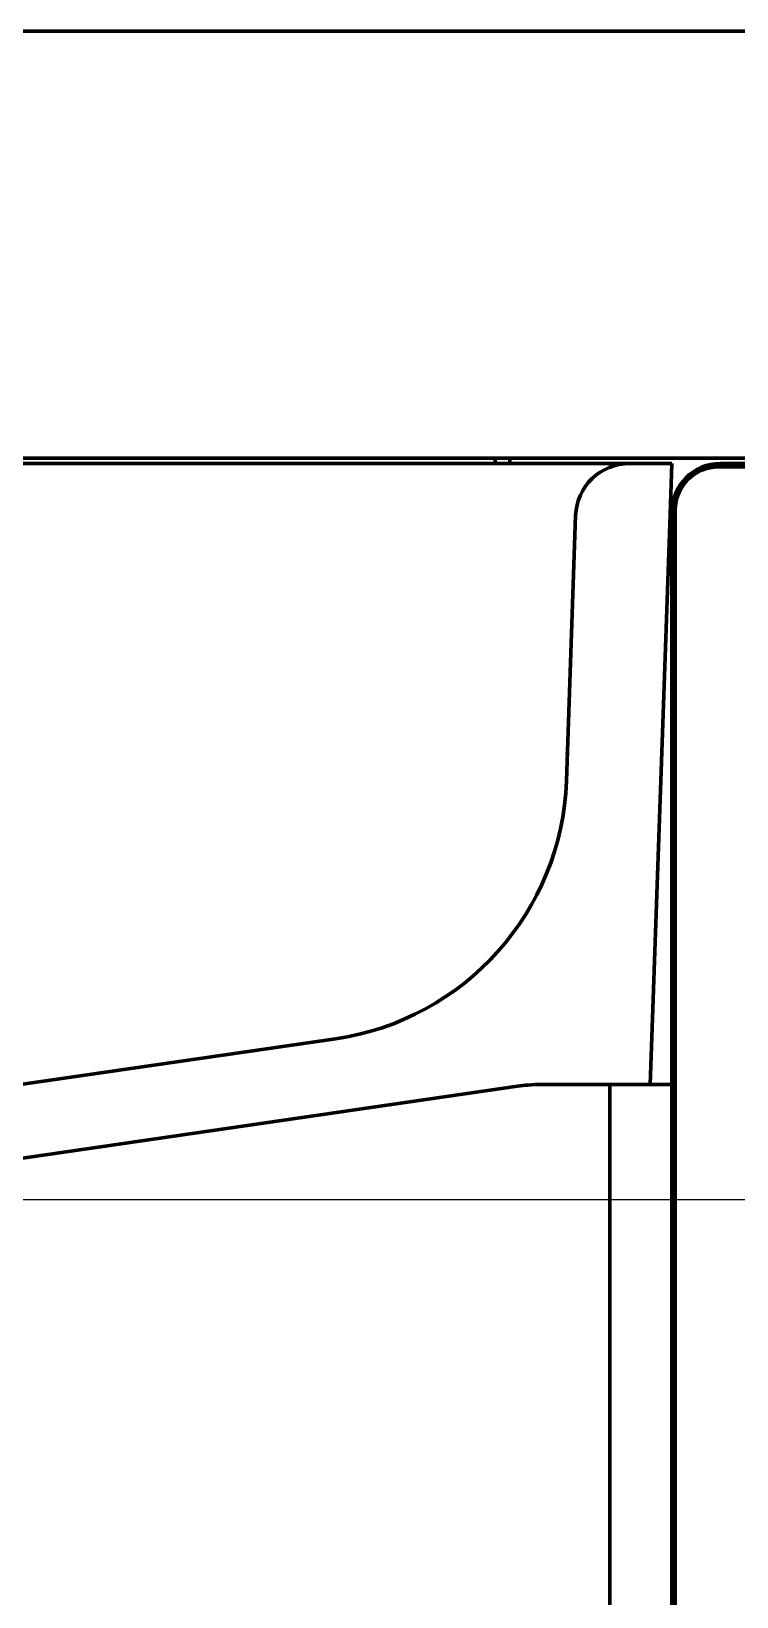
# Model space of a CAD drawing. Header units: inches. Extents: x 904 to 7172, y 213 to 5528.
# Drawn here: x 3614.4 to 3640.5, y 1994.8 to 2052.7 of the extents above; entities that cross this region are included whole.
import ezdxf

# ---------------------------------------------------------------- set-up
doc = ezdxf.new("R2010")
doc.units = ezdxf.units.IN

# ---------------------------------------------------------------- blocks, each defined once
blk = doc.blocks.new('A$C29D5572B')
at = {"color": 1}
blk.add_line((-50, 0), (50, 0), dxfattribs=at)
blk = doc.blocks.new('A$C0F8E2EAE')
blk.add_blockref('A$C29D5572B', (0, 0))

msp = doc.modelspace()

# ---------------------------------------------------------------- linework, layer by layer
at = {"linetype": 'Continuous', "lineweight": 70}
for p, q in [((3687.119, 2052.722), (3521.119, 2052.722)), ((3628.569, 2036.722), (3610.519, 2036.722)), ((3614.519, 2036.922), (3612.519, 2036.922)), ((3646.865, 2036.922), (3614.519, 2036.922)), ((3631.541, 2036.722), (3628.569, 2036.722)), ((3631.553, 2036.722), (3631.54, 2036.722)), ((3636.55, 2036.722), (3631.553, 2036.722)), ((3631.569, 2036.922), (3631.569, 2036.722)), ((3632.119, 2036.936), (3632.119, 2036.746)), ((3636.55, 2036.722), (3636.85, 2036.722)), ((3636.85, 2036.722), (3638.119, 2036.722)), ((3638.052, 2034.826), (3638.119, 2036.722)), ((3639.919, 2036.722), (3686.319, 2036.722)), ((3686.394, 2036.597), (3639.844, 2036.597)), ((3638.119, 1988.522), (3638.119, 2034.922)), ((3638.244, 2034.997), (3638.244, 1988.447)), ((3634.208, 2024.967), (3634.551, 2034.792)), ((3637.315, 2013.722), (3638.052, 2034.826)), ((3604.355, 2012.329), (3625.651, 2015.42)), ((3599.085, 2008.83), (3632.398, 2013.67)), ((3632.796, 2013.709), (3633.043, 2013.722)), ((3635.82, 2013.722), (3633.043, 2013.722)), ((3635.82, 2013.722), (3635.82, 1989.722)), ((3635.82, 2013.722), (3637.202, 2013.722)), ((3637.315, 2013.722), (3637.202, 2013.722)), ((3637.315, 2013.722), (3638.119, 2013.722))]:
    msp.add_line(p, q, dxfattribs=at)
for centre, radius, start, end in [((3636.55, 2034.722), 2, 90, 178), ((3639.919, 2034.922), 1.8, 90, 180), ((3639.844, 2034.997), 1.6, 90, 180), ((3624.214, 2025.316), 10, 278.25944, 358)]:
    msp.add_arc(centre, radius, start, end, dxfattribs=at)
for centre, major_axis, ratio, start_param, end_param in [((3624.253, 2026.443), (0.252, 10.04), 0.995781, 4.687622, 4.702544), ((3633.022, 2003.28), (0, 10.435), 0.642788, 0.033701, 0.09311)]:
    msp.add_ellipse(centre, major_axis=major_axis, ratio=ratio, start_param=start_param, end_param=end_param, dxfattribs=at)

# ---------------------------------------------------------------- block references
msp.add_blockref('A$C0F8E2EAE', (3614.119, 2009.472))

doc.saveas('drawing.dxf')
